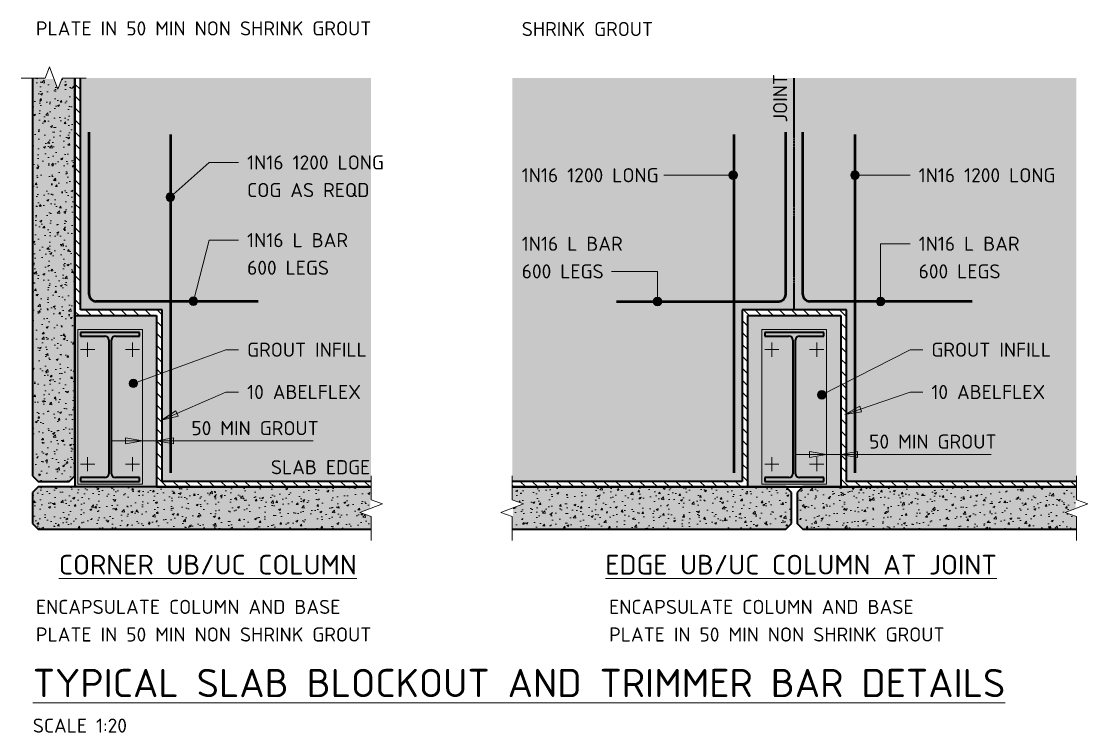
# Model space of a CAD drawing. Header units: millimetres. Extents: x 2846 to 17627, y 660 to 8820.
# Drawn here: x 2846 to 6626, y 3744 to 6266 of the extents above; entities that cross this region are included whole.
import ezdxf

# ---------------------------------------------------------------- set-up
doc = ezdxf.new("R2010")
doc.units = ezdxf.units.MM
doc.linetypes.add('Joint 1', pattern=[9.5, 7, -0.75, 1, -0.75])
for name, color, linetype, lineweight in [('A-000-T_TEXT', 231, 'Continuous', 13), ('A-010-D_DIM', 211, 'Continuous', 13), ('A-010-D_DIM-20', 211, 'Continuous', 13), ('A-010-M_LINE', 90, 'Continuous', 13), ('Z-000-T_TEXT', 131, 'Continuous', 18), ('Z-060-M_DETAIL', 92, 'Continuous', 25)]:
    doc.layers.add(name, color=color, linetype=linetype, lineweight=lineweight)
doc.styles.add('ISOCPEUR', font='isocpeur.ttf', dxfattribs={"height": 100})
doc.styles.add('ISOCPEUR_1', font='isocpeur.ttf', dxfattribs={"height": 50})
doc.styles.add('ISOCPEUR_2', font='isocpeur.ttf', dxfattribs={"height": 70})
doc.dimstyles.new('2_5___Arrow___Transparent', dxfattribs={"dimscale": 304.8, "dimtxt": 49.799059, "dimasz": 0.19685, "dimexe": 0.065617, "dimexo": 0.104987, "dimgap": 0.016404, "dimtad": 1, "dimdec": 0, "dimzin": 0, "dimdsep": 46, "dimtxsty": 'ISOCPEUR_1', "dimsah": 1, "dimcen": 0.09, "dimadec": 0, "dimazin": 0, "dimtfac": 1, "dimtdec": 4, "dimtix": 1, "dimtmove": 1, "dimatfit": 3, "dimfxl": 1, "dimtvp": 1, "dimtolj": 1, "dimtzin": 0, "dimlwd": 18, "dimlwe": 18, "dimarcsym": 2})
pattern_1 = [(135, (0, 0), (-21.2132, -21.2132), [])]
pattern_2 = [(50, (0, 0), (72.87376, -6.37607), [7.62, -83.82]), (355, (0, 0), (-14.097, 76.42244), [6.096, -67.056]), (100.451, (6.07, -0.53), (58.77696, 70.04687), [6.476, -71.236]), (46.184, (0, 20.32), (108.4314, -16.81745), [11.43, -125.73]), (96.636, (9.04, 18.92), (94.961, 98.9709), [9.714, -106.854]), (351.184, (0, 20.32), (94.9623, 98.9702), [9.144, -100.584]), (21, (10.16, 15.24), (60.64565, -40.90654), [7.62, -83.82]), (326, (10.16, 15.24), (24.72083, 73.6749), [6.096, -67.056]), (71.451, (15.214, 11.83), (85.3669, 32.76874), [6.476, -71.236]), (37.5, (0, 0), (1.235525, 33.82243), [0.67056, -65.573, 0.67056, -67.401, -67.31]), (37.5, (0, 0), (1.235525, 33.82243), [-134.315, 0.67056, -66.639]), (7.5, (0, 0), (26.72815, 40.07255), [0.67056, -38.141, 0.67056, -64.049, -25.654]), (7.5, (0, 0), (26.72815, 40.07255), [-103.53, 0.67056, -24.983]), (327.5, (-22.657, 0), (54.23632, -2.29212), [0.67056, -24.729, 0.67056, -78.577, -105.156]), (327.5, (-22.657, 0), (54.23632, -2.29212), [-104.648, 0.67056, -104.485]), (317.5, (-32.817, 0), (59.25158, 10.17014), [0.67056, -32.349, 0.67056, -51.958, -74.676]), (317.5, (-32.817, 0), (59.25158, 10.17014), [-85.649, 0.67056, -74.005])]

# ---------------------------------------------------------------- blocks, each defined once
blk = doc.blocks.new('NRP_Break Line _v2_ - Section-4164551-S2_901 - TYPICAL BLOCKOUT AND TRIMMER BAR DETAILS - STEEL COLUMNS')
at = {"layer": 'Z-060-M_DETAIL', "lineweight": 18}
for p, q in [((0, 0), (45, 0)), ((105, 0), (150, 0))]:
    blk.add_line(p, q, dxfattribs=at)
blk = doc.blocks.new('NRP_Break Line _v2_ - Section-4164552-S2_901 - TYPICAL BLOCKOUT AND TRIMMER BAR DETAILS - STEEL COLUMNS')
at = {"layer": 'Z-060-M_DETAIL', "lineweight": 18}
for p, q in [((0, 0), (45, 0)), ((105, 0), (150, 0))]:
    blk.add_line(p, q, dxfattribs=at)
blk = doc.blocks.new('DIMBLOCK6-S2_901 - TYPICAL BLOCKOUT AND TRIMMER BAR DETAILS - STEEL COLUMNS')
at = {"layer": 'A-010-D_DIM-20', "lineweight": 18}
for points in [[(3274.8, 4778.1), (3214.8, 4788.7), (3214.8, 4767.5)], [(3324.8, 4778.1), (3384.8, 4767.5), (3384.8, 4788.7)]]:
    blk.add_hatch(color=256, dxfattribs=at).paths.add_polyline_path(points)
for p, q in [((3165.9, 4778.1), (3433.7, 4778.1)), ((3274.8, 4778.1), (3214.8, 4788.7)), ((3214.8, 4788.7), (3214.8, 4767.5)), ((3214.8, 4767.5), (3274.8, 4778.1)), ((3274.8, 4778.1), (3274.8, 4788.5)), ((3274.8, 4778.1), (3274.8, 4758.1)), ((3448.6, 4778.1), (3299.8, 4778.1)), ((3384.8, 4788.7), (3324.8, 4778.1)), ((3324.8, 4778.1), (3324.8, 4788.5)), ((3324.8, 4778.1), (3384.8, 4767.5)), ((3324.8, 4778.1), (3324.8, 4758.1)), ((3384.8, 4767.5), (3384.8, 4788.7)), ((3880.5, 4778.1), (3448.6, 4778.1))]:
    blk.add_line(p, q, dxfattribs=at)
at = {"layer": 'A-010-D_DIM-20', "color": 0, "lineweight": 18, "insert": (3448.6, 4848.4), "char_height": 50, "width": 518.293, "attachment_point": 1, "line_spacing_factor": 1.149209, "style": 'ISOCPEUR_1'}
blk.add_mtext('50 MIN GROUT', dxfattribs=at)
blk = doc.blocks.new('DIMBLOCK7-S2_901 - TYPICAL BLOCKOUT AND TRIMMER BAR DETAILS - STEEL COLUMNS')
at = {"layer": 'A-010-D_DIM-20', "lineweight": 18}
for points in [[(5700.3, 4730.5), (5640.3, 4741.1), (5640.3, 4719.9)], [(5750.3, 4730.5), (5810.3, 4719.9), (5810.3, 4741.1)]]:
    blk.add_hatch(color=256, dxfattribs=at).paths.add_polyline_path(points)
for p, q in [((5591.4, 4730.5), (5859.2, 4730.5)), ((5700.3, 4730.5), (5640.3, 4741.1)), ((5640.3, 4741.1), (5640.3, 4719.9)), ((5640.3, 4719.9), (5700.3, 4730.5)), ((5700.3, 4730.5), (5700.3, 4741)), ((5700.3, 4730.5), (5700.3, 4710.5)), ((5851.3, 4730.5), (5725.3, 4730.5)), ((5810.3, 4741.1), (5750.3, 4730.5)), ((5750.3, 4730.5), (5750.3, 4741)), ((5750.3, 4730.5), (5810.3, 4719.9)), ((5750.3, 4730.5), (5750.3, 4710.5)), ((5810.3, 4719.9), (5810.3, 4741.1)), ((6283.2, 4730.5), (5851.3, 4730.5))]:
    blk.add_line(p, q, dxfattribs=at)
at = {"layer": 'A-010-D_DIM-20', "color": 0, "lineweight": 18, "insert": (5851.3, 4800.8), "char_height": 50, "width": 518.293, "attachment_point": 1, "line_spacing_factor": 1.149209, "style": 'ISOCPEUR_1'}
blk.add_mtext('50 MIN GROUT', dxfattribs=at)

msp = doc.modelspace()

# ---------------------------------------------------------------- hatches: boundary and pattern name
at = {"layer": 'A-000-T_TEXT', "lineweight": 18}
h = msp.add_hatch(color=7, dxfattribs=at)
edge = h.paths.add_edge_path()
edge.add_arc((5369.3, 5720.1), 15, 0, 360)
h = msp.add_hatch(color=7, dxfattribs=at)
edge = h.paths.add_edge_path()
edge.add_arc((5800.8, 5720.1), 15, 0, 360)
h = msp.add_hatch(color=7, dxfattribs=at)
edge = h.paths.add_edge_path()
edge.add_arc((3373.9, 5642.2), 15, 0, 360)
h = msp.add_hatch(color=7, dxfattribs=at)
edge = h.paths.add_edge_path()
edge.add_arc((3455.6, 5273.7), 15, 0, 360)
h = msp.add_hatch(color=7, dxfattribs=at)
edge = h.paths.add_edge_path()
edge.add_arc((5100.9, 5272.5), 15, 0, 360)
h = msp.add_hatch(color=7, dxfattribs=at)
edge = h.paths.add_edge_path()
edge.add_arc((5891.9, 5272.5), 15, 0, 360)
h = msp.add_hatch(color=7, dxfattribs=at)
edge = h.paths.add_edge_path()
edge.add_arc((3242.9, 4982.1), 15, 0, 360)
h = msp.add_hatch(color=7, dxfattribs=at)
edge = h.paths.add_edge_path()
edge.add_arc((5683.5, 4941.6), 15, 0, 360)
for points in [[(3342.7, 4851.3), (3401.9, 4865.7), (3393.4, 4885.1)], [(5764.4, 4871.8), (5824.6, 4881.3), (5817.7, 4901.3)]]:
    msp.add_hatch(color=7, dxfattribs=at).paths.add_polyline_path(points)
at = {"layer": 'Z-060-M_DETAIL'}
for color, points in [(10, [(3015.8, 4634.8), (3035.8, 4654.8), (3035.8, 6064.8), (2990.8, 6064.8), (2975.8, 6024.8), (2961.9, 6061.8), (2929.7, 6061.8), (2930.8, 6064.8), (2885.8, 6064.8), (2885.8, 4654.8), (2905.8, 4634.8)]), (10, [(4085.8, 4634.8), (4085.8, 6064.8), (3055.8, 6064.8), (3055.8, 5242.8), (3344.8, 5242.8), (3344.8, 4634.8)]), (10, [(5281.3, 4634.8), (5401.3, 4634.8), (5401.3, 5242.8), (5770.3, 5242.8), (5770.3, 4634.8), (6585.8, 4634.8), (6585.8, 6064.8), (4585.8, 6064.8), (4585.8, 4634.8)]), (132, [(3264.8, 4634.8), (3264.8, 4648), (3179.1, 4648), (3175.5, 4648.5), (3172.1, 4649.9), (3169.2, 4652.1), (3167, 4655), (3165.6, 4658.4), (3165.1, 4662), (3165.1, 5135.6), (3165.6, 5139.3), (3167, 5142.6), (3169.2, 5145.5), (3172.1, 5147.8), (3175.5, 5149.2), (3179.1, 5149.6), (3264.8, 5149.6), (3264.8, 5162.8), (3055.8, 5162.8), (3055.8, 5149.6), (3141.5, 5149.6), (3145.1, 5149.2), (3148.5, 5147.8), (3151.4, 5145.5), (3153.6, 5142.6), (3155, 5139.3), (3155.5, 5135.6), (3155.5, 4662), (3155, 4658.4), (3153.6, 4655), (3151.4, 4652.1), (3148.5, 4649.9), (3145.1, 4648.5), (3141.5, 4648), (3055.8, 4648), (3055.8, 4634.8), (3189.5, 4634.8)]), (132, [(5690.3, 4634.8), (5690.3, 4648), (5604.6, 4648), (5601, 4648.5), (5597.6, 4649.9), (5594.7, 4652.1), (5592.5, 4655), (5591.1, 4658.4), (5590.6, 4662), (5590.6, 5135.6), (5591.1, 5139.3), (5592.5, 5142.6), (5594.7, 5145.5), (5597.6, 5147.8), (5601, 5149.2), (5604.6, 5149.6), (5690.3, 5149.6), (5690.3, 5162.8), (5481.3, 5162.8), (5481.3, 5149.6), (5567, 5149.6), (5570.6, 5149.2), (5574, 5147.8), (5576.9, 5145.5), (5579.1, 5142.6), (5580.5, 5139.3), (5581, 5135.6), (5581, 4662), (5580.5, 4658.4), (5579.1, 4655), (5576.9, 4652.1), (5574, 4649.9), (5570.6, 4648.5), (5567, 4648), (5481.3, 4648), (5481.3, 4634.8), (5542.8, 4634.8)]), (10, [(4045.8, 4464.8), (4085.8, 4464.8), (4085.8, 4509.8), (4045.8, 4524.8), (4082.8, 4538.7), (4082.8, 4571), (4085.8, 4569.8), (4085.8, 4614.8), (2905.8, 4614.8), (2885.8, 4594.8), (2885.8, 4484.8), (2905.8, 4464.8), (3344.8, 4464.8)]), (10, [(5421.3, 4464.8), (5555.8, 4464.8), (5575.8, 4484.8), (5575.8, 4594.8), (5555.8, 4614.8), (4585.8, 4614.8), (4585.8, 4569.8), (4625.8, 4554.8), (4588.8, 4541), (4588.8, 4508.7), (4585.8, 4509.8), (4585.8, 4464.8), (5401.3, 4464.8)]), (10, [(6585.8, 4464.8), (6585.8, 4509.8), (6545.8, 4524.8), (6582.8, 4538.7), (6582.8, 4571), (6585.8, 4569.8), (6585.8, 4614.8), (5615.8, 4614.8), (5595.8, 4594.8), (5595.8, 4484.8), (5615.8, 4464.8), (6327.2, 4464.8)])]:
    msp.add_hatch(color=color, dxfattribs=at).paths.add_polyline_path(points)
at = {"layer": 'Z-060-M_DETAIL', "lineweight": 18}
h = msp.add_hatch(dxfattribs=at)
h.set_pattern_fill('FP_2', color=8, style=0, pattern_type=2)
h.set_pattern_definition(pattern_2)
h.paths.add_polyline_path([(3015.8, 4634.8), (3035.8, 4654.8), (3035.8, 6064.8), (2990.8, 6064.8), (2975.8, 6024.8), (2961.9, 6061.8), (2929.7, 6061.8), (2930.8, 6064.8), (2885.8, 6064.8), (2885.8, 4654.8), (2905.8, 4634.8)])
h = msp.add_hatch(dxfattribs=at)
h.set_pattern_fill('FP_1', color=8, style=0, pattern_type=2)
h.set_pattern_definition(pattern_1)
h.paths.add_polyline_path([(3324.8, 4614.8), (4085.8, 4614.8), (4085.8, 4634.8), (3344.8, 4634.8), (3344.8, 5242.8), (3055.8, 5242.8), (3055.8, 6064.8), (3035.8, 6064.8), (3035.8, 5222.8), (3324.8, 5222.8), (3324.8, 4631.2)])
at = {"layer": 'Z-060-M_DETAIL'}
h = msp.add_hatch(color=9, dxfattribs=at)
h.paths.add_polyline_path([(3324.8, 4614.8), (3324.8, 5222.8), (3035.8, 5222.8), (3035.8, 4614.8)])
h.paths.add_polyline_path([(3189.5, 4634.8), (3055.8, 4634.8), (3055.8, 4648), (3141.5, 4648), (3145.1, 4648.5), (3148.5, 4649.9), (3151.4, 4652.1), (3153.6, 4655), (3155, 4658.4), (3155.5, 4662), (3155.5, 5135.6), (3155, 5139.3), (3153.6, 5142.6), (3151.4, 5145.5), (3148.5, 5147.8), (3145.1, 5149.2), (3141.5, 5149.6), (3055.8, 5149.6), (3055.8, 5162.8), (3264.8, 5162.8), (3264.8, 5149.6), (3179.1, 5149.6), (3175.5, 5149.2), (3172.1, 5147.8), (3169.2, 5145.5), (3167, 5142.6), (3165.6, 5139.3), (3165.1, 5135.6), (3165.1, 4662), (3165.6, 4658.4), (3167, 4655), (3169.2, 4652.1), (3172.1, 4649.9), (3175.5, 4648.5), (3179.1, 4648), (3264.8, 4648), (3264.8, 4634.8)])
at = {"layer": 'Z-060-M_DETAIL', "lineweight": 18}
h = msp.add_hatch(dxfattribs=at)
h.set_pattern_fill('FP_1', color=8, style=0, pattern_type=2)
h.set_pattern_definition(pattern_1)
h.paths.add_polyline_path([(5421.3, 4614.8), (5421.3, 5222.8), (5750.3, 5222.8), (5750.3, 4614.8), (6585.8, 4614.8), (6585.8, 4634.8), (5770.3, 4634.8), (5770.3, 5242.8), (5401.3, 5242.8), (5401.3, 4634.8), (4585.8, 4634.8), (4585.8, 4614.8)])
at = {"layer": 'Z-060-M_DETAIL'}
h = msp.add_hatch(color=9, dxfattribs=at)
h.paths.add_polyline_path([(5421.3, 4614.8), (5750.3, 4614.8), (5750.3, 5222.8), (5421.3, 5222.8), (5421.3, 4631.2)])
h.paths.add_polyline_path([(5542.8, 4634.8), (5481.3, 4634.8), (5481.3, 4648), (5567, 4648), (5570.6, 4648.5), (5574, 4649.9), (5576.9, 4652.1), (5579.1, 4655), (5580.5, 4658.4), (5581, 4662), (5581, 5135.6), (5580.5, 5139.3), (5579.1, 5142.6), (5576.9, 5145.5), (5574, 5147.8), (5570.6, 5149.2), (5567, 5149.6), (5481.3, 5149.6), (5481.3, 5162.8), (5690.3, 5162.8), (5690.3, 5149.6), (5604.6, 5149.6), (5601, 5149.2), (5597.6, 5147.8), (5594.7, 5145.5), (5592.5, 5142.6), (5591.1, 5139.3), (5590.6, 5135.6), (5590.6, 4662), (5591.1, 4658.4), (5592.5, 4655), (5594.7, 4652.1), (5597.6, 4649.9), (5601, 4648.5), (5604.6, 4648), (5690.3, 4648), (5690.3, 4634.8)])
at = {"layer": 'Z-060-M_DETAIL', "lineweight": 18}
h = msp.add_hatch(dxfattribs=at)
h.set_pattern_fill('FP_2', color=8, style=0, pattern_type=2)
h.set_pattern_definition(pattern_2)
h.paths.add_polyline_path([(2905.8, 4464.8), (4085.8, 4464.8), (4085.8, 4509.8), (4045.8, 4524.8), (4082.8, 4538.7), (4082.8, 4571), (4085.8, 4569.8), (4085.8, 4614.8), (2905.8, 4614.8), (2885.8, 4594.8), (2885.8, 4484.8)])
h = msp.add_hatch(dxfattribs=at)
h.set_pattern_fill('FP_2', color=8, style=0, pattern_type=2)
h.set_pattern_definition(pattern_2)
h.paths.add_polyline_path([(5555.8, 4464.8), (5575.8, 4484.8), (5575.8, 4594.8), (5555.8, 4614.8), (4585.8, 4614.8), (4585.8, 4569.8), (4625.8, 4554.8), (4588.8, 4541), (4588.8, 4508.7), (4585.8, 4509.8), (4585.8, 4464.8), (4625.8, 4464.8)])
h = msp.add_hatch(dxfattribs=at)
h.set_pattern_fill('FP_2', color=8, style=0, pattern_type=2)
h.set_pattern_definition(pattern_2)
h.paths.add_polyline_path([(5615.8, 4464.8), (6585.8, 4464.8), (6585.8, 4509.8), (6545.8, 4524.8), (6582.8, 4538.7), (6582.8, 4571), (6585.8, 4569.8), (6585.8, 4614.8), (5615.8, 4614.8), (5595.8, 4594.8), (5595.8, 4484.8)])

# ---------------------------------------------------------------- linework, layer by layer
at = {"layer": 'A-000-T_TEXT', "color": 7, "lineweight": 18}
for p, q in [((3373.9, 5642.2), (3511.4, 5765.3)), ((3511.4, 5765.3), (3616.1, 5765.3)), ((5124.7, 5720.1), (5123.3, 5720.1)), ((5369.3, 5720.1), (5124.7, 5720.1)), ((5800.8, 5720.1), (5996.6, 5720.1)), ((3455.6, 5273.7), (3511.4, 5489.9)), ((3511.4, 5489.9), (3616.1, 5489.9)), ((5891.9, 5477.1), (5996.6, 5477.1)), ((5891.9, 5272.5), (5891.9, 5477.1)), ((4997.7, 5379.2), (4938.1, 5379.2)), ((5100.9, 5379.2), (4997.7, 5379.2)), ((5100.9, 5272.5), (5100.9, 5379.2)), ((3242.9, 4982.1), (3571.2, 5101.5)), ((3571.2, 5101.5), (3616.1, 5101.5)), ((5683.5, 4941.6), (5996.7, 5101.5)), ((5996.7, 5101.5), (6041.6, 5101.5)), ((3342.7, 4851.3), (3571.2, 4951.5)), ((3571.2, 4951.5), (3616.1, 4951.5)), ((5764.4, 4871.8), (5996.7, 4951.5)), ((5996.7, 4951.5), (6041.6, 4951.5)), ((3393.4, 4885.1), (3342.7, 4851.3)), ((3401.9, 4865.7), (3393.4, 4885.1)), ((5817.7, 4901.3), (5764.4, 4871.8)), ((5764.4, 4871.8), (5824.6, 4881.3)), ((5824.6, 4881.3), (5817.7, 4901.3)), ((3342.7, 4851.3), (3401.9, 4865.7))]:
    msp.add_line(p, q, dxfattribs=at)
for centre in [(5369.3, 5720.1), (5800.8, 5720.1), (3373.9, 5642.2), (3455.6, 5273.7), (5100.9, 5272.5), (5891.9, 5272.5), (3242.9, 4982.1), (5683.5, 4941.6)]:
    msp.add_circle(centre, 15, dxfattribs=at)
at = {"layer": 'A-010-M_LINE', "lineweight": 35}
for p, q in [((2885.8, 6064.8), (2885.8, 4654.8)), ((3035.8, 6064.8), (3035.8, 5222.8)), ((3035.8, 4654.8), (3035.8, 6064.8)), ((3055.8, 5242.8), (3055.8, 6064.8)), ((3035.8, 5222.8), (3035.8, 4614.8)), ((3035.8, 5222.8), (3324.8, 5222.8)), ((3344.8, 5242.8), (3055.8, 5242.8)), ((3324.8, 5222.8), (3324.8, 4614.8)), ((3344.8, 4634.8), (3344.8, 5242.8)), ((5770.3, 5242.8), (5401.3, 5242.8)), ((5401.3, 5242.8), (5401.3, 4634.8)), ((5421.3, 4614.8), (5421.3, 5222.8)), ((5421.3, 5222.8), (5750.3, 5222.8)), ((5750.3, 5222.8), (5750.3, 4614.8)), ((5770.3, 4634.8), (5770.3, 5242.8)), ((3264.8, 5162.8), (3055.8, 5162.8)), ((3055.8, 5162.8), (3055.8, 5149.6)), ((3055.8, 5149.6), (3141.5, 5149.6)), ((3179.1, 5149.6), (3264.8, 5149.6)), ((3264.8, 5149.6), (3264.8, 5162.8)), ((5690.3, 5162.8), (5481.3, 5162.8)), ((5481.3, 5162.8), (5481.3, 5149.6)), ((5481.3, 5149.6), (5567, 5149.6)), ((5604.6, 5149.6), (5690.3, 5149.6)), ((5690.3, 5149.6), (5690.3, 5162.8)), ((3155.5, 5135.6), (3155.5, 4662)), ((3165.1, 4662), (3165.1, 5135.6)), ((5581, 5135.6), (5581, 4662)), ((5590.6, 4662), (5590.6, 5135.6)), ((2885.8, 4654.8), (2905.8, 4634.8)), ((3015.8, 4634.8), (3035.8, 4654.8)), ((2905.8, 4614.8), (2885.8, 4594.8)), ((2905.8, 4634.8), (3015.8, 4634.8)), ((4085.8, 4614.8), (2905.8, 4614.8)), ((3141.5, 4648), (3055.8, 4648)), ((3055.8, 4648), (3055.8, 4634.8)), ((3055.8, 4634.8), (3264.8, 4634.8)), ((3264.8, 4648), (3179.1, 4648)), ((3264.8, 4634.8), (3264.8, 4648)), ((3324.8, 4614.8), (4085.8, 4614.8)), ((4085.8, 4634.8), (3344.8, 4634.8)), ((5401.3, 4634.8), (4585.8, 4634.8)), ((4585.8, 4614.8), (5421.3, 4614.8)), ((5555.8, 4614.8), (4585.8, 4614.8)), ((5421.3, 4614.8), (5750.3, 4614.8)), ((5567, 4648), (5481.3, 4648)), ((5481.3, 4648), (5481.3, 4634.8)), ((5481.3, 4634.8), (5690.3, 4634.8)), ((5575.8, 4594.8), (5555.8, 4614.8)), ((5615.8, 4614.8), (5595.8, 4594.8)), ((5690.3, 4648), (5604.6, 4648)), ((6585.8, 4614.8), (5615.8, 4614.8)), ((5690.3, 4634.8), (5690.3, 4648)), ((5750.3, 4614.8), (6585.8, 4614.8)), ((6585.8, 4634.8), (5770.3, 4634.8)), ((2885.8, 4594.8), (2885.8, 4484.8)), ((5575.8, 4484.8), (5575.8, 4594.8)), ((5595.8, 4594.8), (5595.8, 4484.8)), ((2885.8, 4484.8), (2905.8, 4464.8)), ((2905.8, 4464.8), (4085.8, 4464.8)), ((4585.8, 4464.8), (5555.8, 4464.8)), ((5555.8, 4464.8), (5575.8, 4484.8)), ((5595.8, 4484.8), (5615.8, 4464.8)), ((5615.8, 4464.8), (6585.8, 4464.8))]:
    msp.add_line(p, q, dxfattribs=at)
at = {"layer": 'A-010-M_LINE', "linetype": 'Joint 1', "lineweight": 35}
msp.add_line((5585.8, 5244.8), (5585.8, 6064.8), dxfattribs=at)
at = {"layer": 'A-010-M_LINE', "lineweight": 50}
for p, q in [((3085.8, 5297.8), (3085.8, 5872.8)), ((3374.8, 5864.8), (3374.8, 4664.8)), ((5371.3, 5864.8), (5371.3, 4664.8)), ((5555.8, 5297.8), (5555.8, 5872.8)), ((5615.8, 5297.8), (5615.8, 5872.8)), ((5800.3, 5864.8), (5800.3, 4664.8)), ((3685.8, 5272.8), (3110.8, 5272.8)), ((4955.8, 5272.8), (5530.8, 5272.8)), ((6215.8, 5272.8), (5640.8, 5272.8))]:
    msp.add_line(p, q, dxfattribs=at)
at = {"layer": 'A-010-M_LINE', "lineweight": 18}
for p, q in [((3045.8, 5172.8), (3274.8, 5172.8)), ((3045.8, 4624.8), (3045.8, 5172.8)), ((3274.8, 5172.8), (3274.8, 4624.8)), ((5471.3, 5172.8), (5700.3, 5172.8)), ((5471.3, 4624.8), (5471.3, 5172.8)), ((5700.3, 5172.8), (5700.3, 4624.8)), ((3080.8, 5076.8), (3080.8, 5126.8)), ((3239.8, 5076.8), (3239.8, 5126.8)), ((5506.3, 5076.8), (5506.3, 5126.8)), ((5665.3, 5076.8), (5665.3, 5126.8)), ((3105.8, 5101.8), (3055.8, 5101.8)), ((3214.8, 5101.8), (3264.8, 5101.8)), ((5531.3, 5101.8), (5481.3, 5101.8)), ((5640.3, 5101.8), (5690.3, 5101.8)), ((3105.8, 4695.8), (3055.8, 4695.8)), ((3080.8, 4720.8), (3080.8, 4670.8)), ((3214.8, 4695.8), (3264.8, 4695.8)), ((3239.8, 4720.8), (3239.8, 4670.8)), ((5531.3, 4695.8), (5481.3, 4695.8)), ((5506.3, 4720.8), (5506.3, 4670.8)), ((5640.3, 4695.8), (5690.3, 4695.8)), ((5665.3, 4720.8), (5665.3, 4670.8)), ((3274.8, 4624.8), (3045.8, 4624.8)), ((5700.3, 4624.8), (5471.3, 4624.8))]:
    msp.add_line(p, q, dxfattribs=at)
at = {"layer": 'A-010-M_LINE', "lineweight": 50}
for centre, start, end in [((3110.8, 5297.8), 180, 270), ((5530.8, 5297.8), 270, 0), ((5640.8, 5297.8), 180, 270)]:
    msp.add_arc(centre, 25, start, end, dxfattribs=at)
at = {"layer": 'A-010-M_LINE', "lineweight": 35}
for centre, start, end in [((3141.5, 5135.6), 0, 90), ((3179.1, 5135.6), 90, 180), ((5567, 5135.6), 0, 90), ((5604.6, 5135.6), 90, 180), ((3141.5, 4662), 270, 0), ((3179.1, 4662), 180, 270), ((5567, 4662), 270, 0), ((5604.6, 4662), 180, 270)]:
    msp.add_arc(centre, 14, start, end, dxfattribs=at)
at = {"layer": 'Z-000-T_TEXT'}
for p, q in [((2930.8, 6064.8), (2945.8, 6104.8)), ((2945.8, 6104.8), (2975.8, 6024.8)), ((2885.8, 6064.8), (2845.8, 6064.8)), ((2975.8, 6024.8), (2990.8, 6064.8)), ((3035.8, 6064.8), (3075.8, 6064.8)), ((4085.8, 4614.8), (4085.8, 4654.8)), ((4585.8, 4614.8), (4585.8, 4654.8)), ((6585.8, 4614.8), (6585.8, 4654.8)), ((4125.8, 4554.8), (4045.8, 4524.8)), ((4085.8, 4569.8), (4125.8, 4554.8)), ((4545.8, 4524.8), (4625.8, 4554.8)), ((4625.8, 4554.8), (4585.8, 4569.8)), ((6625.8, 4554.8), (6545.8, 4524.8)), ((6585.8, 4569.8), (6625.8, 4554.8)), ((4045.8, 4524.8), (4085.8, 4509.8)), ((4585.8, 4509.8), (4545.8, 4524.8)), ((6545.8, 4524.8), (6585.8, 4509.8)), ((4085.8, 4464.8), (4085.8, 4424.8)), ((4585.8, 4464.8), (4585.8, 4424.8)), ((6585.8, 4464.8), (6585.8, 4424.8))]:
    msp.add_line(p, q, dxfattribs=at)

# ---------------------------------------------------------------- block references
at = {"layer": 'Z-060-M_DETAIL', "lineweight": 18}
msp.add_blockref('NRP_Break Line _v2_ - Section-4164552-S2_901 - TYPICAL BLOCKOUT AND TRIMMER BAR DETAILS - STEEL COLUMNS', (2885.8, 6064.8), dxfattribs=at)
for p, rotation in [((4085.8, 4614.8), 270.0000000000003), ((4585.8, 4464.8), 89.9999999999997), ((6585.8, 4614.8), 270.0000000000003)]:
    msp.add_blockref('NRP_Break Line _v2_ - Section-4164551-S2_901 - TYPICAL BLOCKOUT AND TRIMMER BAR DETAILS - STEEL COLUMNS', p, dxfattribs=dict(at, rotation=rotation))

# ---------------------------------------------------------------- texts
at = {"layer": 'A-000-T_TEXT', "color": 7, "lineweight": 18, "attachment_point": 1}
for s, insert, char_height, width, style in [('PLATE IN 50 MIN NON SHRINK GROUT', (2897.6, 6265.6), 50, 1374.092, 'ISOCPEUR_1'), ('SHRINK GROUT', (4619.7, 6263.4), 50, 535.527, 'ISOCPEUR_1'), ('1N16 1200 LONG', (3646.1, 5790.3), 50, 574.008, 'ISOCPEUR_1'), ('1N16 1200 LONG', (4619.7, 5745.1), 50, 574.008, 'ISOCPEUR_1'), ('1N16 1200 LONG', (6026.6, 5745.1), 50, 574.008, 'ISOCPEUR_1'), ('COG AS REQD', (3646.1, 5692.4), 50, 503.46, 'ISOCPEUR_1'), ('1N16 L BAR', (3646.1, 5514.9), 50, 420.084, 'ISOCPEUR_1'), ('1N16 L BAR', (4619.7, 5502.1), 50, 420.084, 'ISOCPEUR_1'), ('1N16 L BAR', (6026.6, 5502.1), 50, 420.084, 'ISOCPEUR_1'), ('600 LEGS', (3646.1, 5417.1), 50, 349.536, 'ISOCPEUR_1'), ('600 LEGS', (4619.7, 5404.2), 50, 349.536, 'ISOCPEUR_1'), ('600 LEGS', (6026.6, 5404.2), 50, 349.536, 'ISOCPEUR_1'), ('GROUT INFILL', (3646.1, 5126.5), 50, 490.633, 'ISOCPEUR_1'), ('GROUT INFILL', (6071.6, 5126.5), 50, 490.633, 'ISOCPEUR_1'), ('10 ABELFLEX', (3646.1, 4976.5), 50, 484.219, 'ISOCPEUR_1'), ('10 ABELFLEX', (6071.6, 4976.5), 50, 484.219, 'ISOCPEUR_1'), ('SLAB EDGE', (3730.5, 4709.9), 50, 413.671, 'ISOCPEUR_1'), ('\\LCORNER UB/UC COLUMN', (2978.7, 4374.3), 70, 1224.978, 'ISOCPEUR_2'), ('\\LEDGE UB/UC COLUMN AT JOINT', (4916, 4374.3), 70, 1619.409, 'ISOCPEUR_2'), ('ENCAPSULATE COLUMN AND BASE ', (2897.6, 4214.7), 50, 1300.337, 'ISOCPEUR_1'), ('ENCAPSULATE COLUMN AND BASE ', (4929.6, 4214.7), 50, 1300.337, 'ISOCPEUR_1'), ('PLATE IN 50 MIN NON SHRINK GROUT', (2897.6, 4116.8), 50, 1374.092, 'ISOCPEUR_1'), ('PLATE IN 50 MIN NON SHRINK GROUT', (4929.6, 4116.8), 50, 1374.092, 'ISOCPEUR_1'), ('\\LTYPICAL SLAB BLOCKOUT AND TRIMMER BAR DETAILS', (2886.4, 3969.8), 100, 4019.661, 'ISOCPEUR'), ('SCALE 1:20', (2886.4, 3793.8), 50, 404.05, 'ISOCPEUR_1')]:
    msp.add_mtext(s, dxfattribs=dict(at, insert=insert, char_height=char_height, width=width, style=style))
at = {"layer": 'A-000-T_TEXT', "color": 7, "lineweight": 18, "insert": (5510.7, 5907), "char_height": 50, "width": 198.819, "attachment_point": 1, "rotation": 90, "style": 'ISOCPEUR_1'}
msp.add_mtext('JOINT', dxfattribs=at)

# ---------------------------------------------------------------- dimensions: what is measured, and where the dimension line sits
at = {"layer": 'A-010-D_DIM', "lineweight": 18}
for base, p1, p2, picture, middle in [((3324.8, 4778.1), (3274.8, 4820.5), (3324.8, 4820.5), 'DIMBLOCK6-S2_901 - TYPICAL BLOCKOUT AND TRIMMER BAR DETAILS - STEEL COLUMNS', (3707.8, 4815.1)), ((5750.3, 4730.5), (5700.3, 4773), (5750.3, 4773), 'DIMBLOCK7-S2_901 - TYPICAL BLOCKOUT AND TRIMMER BAR DETAILS - STEEL COLUMNS', (6110.5, 4767.5))]:
    dim = msp.add_linear_dim(base=base, p1=p1, p2=p2, dimstyle='2_5___Arrow___Transparent', override={"dimpost": '<>MIN GROUT', "dimfxl": 50}, dxfattribs=at)
    dim.commit()
    dim.dimension.update_dxf_attribs({"geometry": picture, "text_midpoint": middle, "dimtype": 160})

doc.saveas('drawing.dxf')
